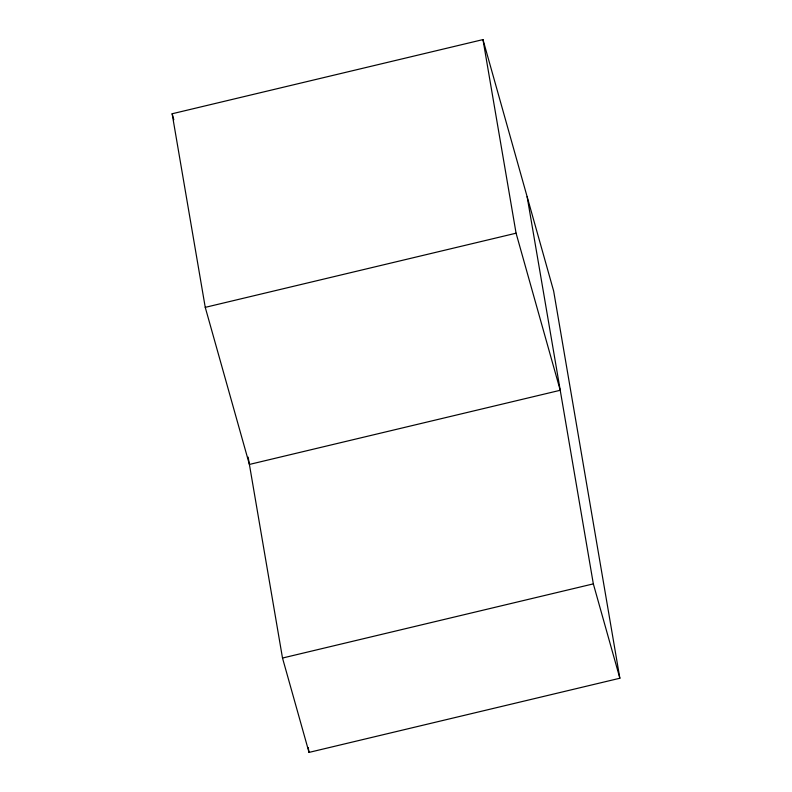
<?xml version="1.0" encoding="UTF-8"?>
<svg xmlns="http://www.w3.org/2000/svg" width="792" height="792" viewBox="0 0 792 792"><rect width="100%" height="100%" fill="white"/><g stroke="black" fill="none" stroke-linecap="round" stroke-linejoin="round"><path stroke-width="1.19" d="M482.971 39.6L516.077 233.195L560.231 390.278L249.401 464.439L205.247 307.355L172.141 113.761L482.971 39.6L553.648 291.04L619.859 678.239L309.028 752.4L282.506 658.033L248.153 457.132M205.247 307.355L516.077 233.195M282.506 658.033L593.337 583.872L527.125 196.683M593.337 583.872L619.859 678.239M172.141 113.761L173.814 119.711M308.197 747.529L309.028 752.4"/></g></svg>
